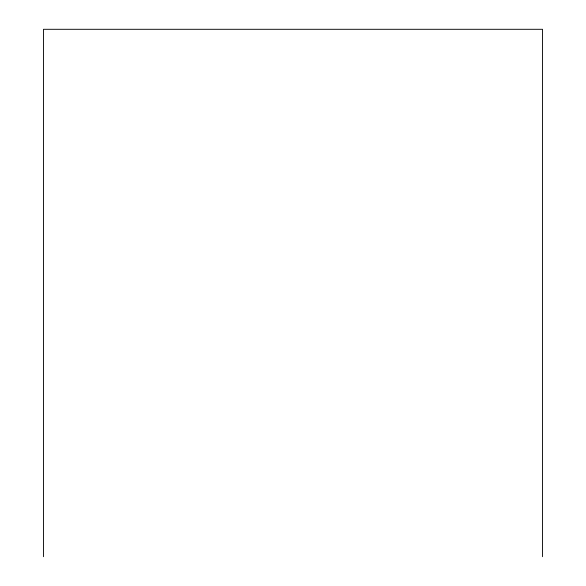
<?xml version="1.0" encoding="UTF-8"?>
<svg xmlns="http://www.w3.org/2000/svg" width="586" height="586" viewBox="0 0 586 586"><rect width="100%" height="100%" fill="white"/><g stroke="black" fill="none" stroke-linecap="round" stroke-linejoin="round"><path stroke-width="0.88" d="M542.511 556.7L542.511 29.3L43.489 29.3L43.489 556.7"/></g></svg>
